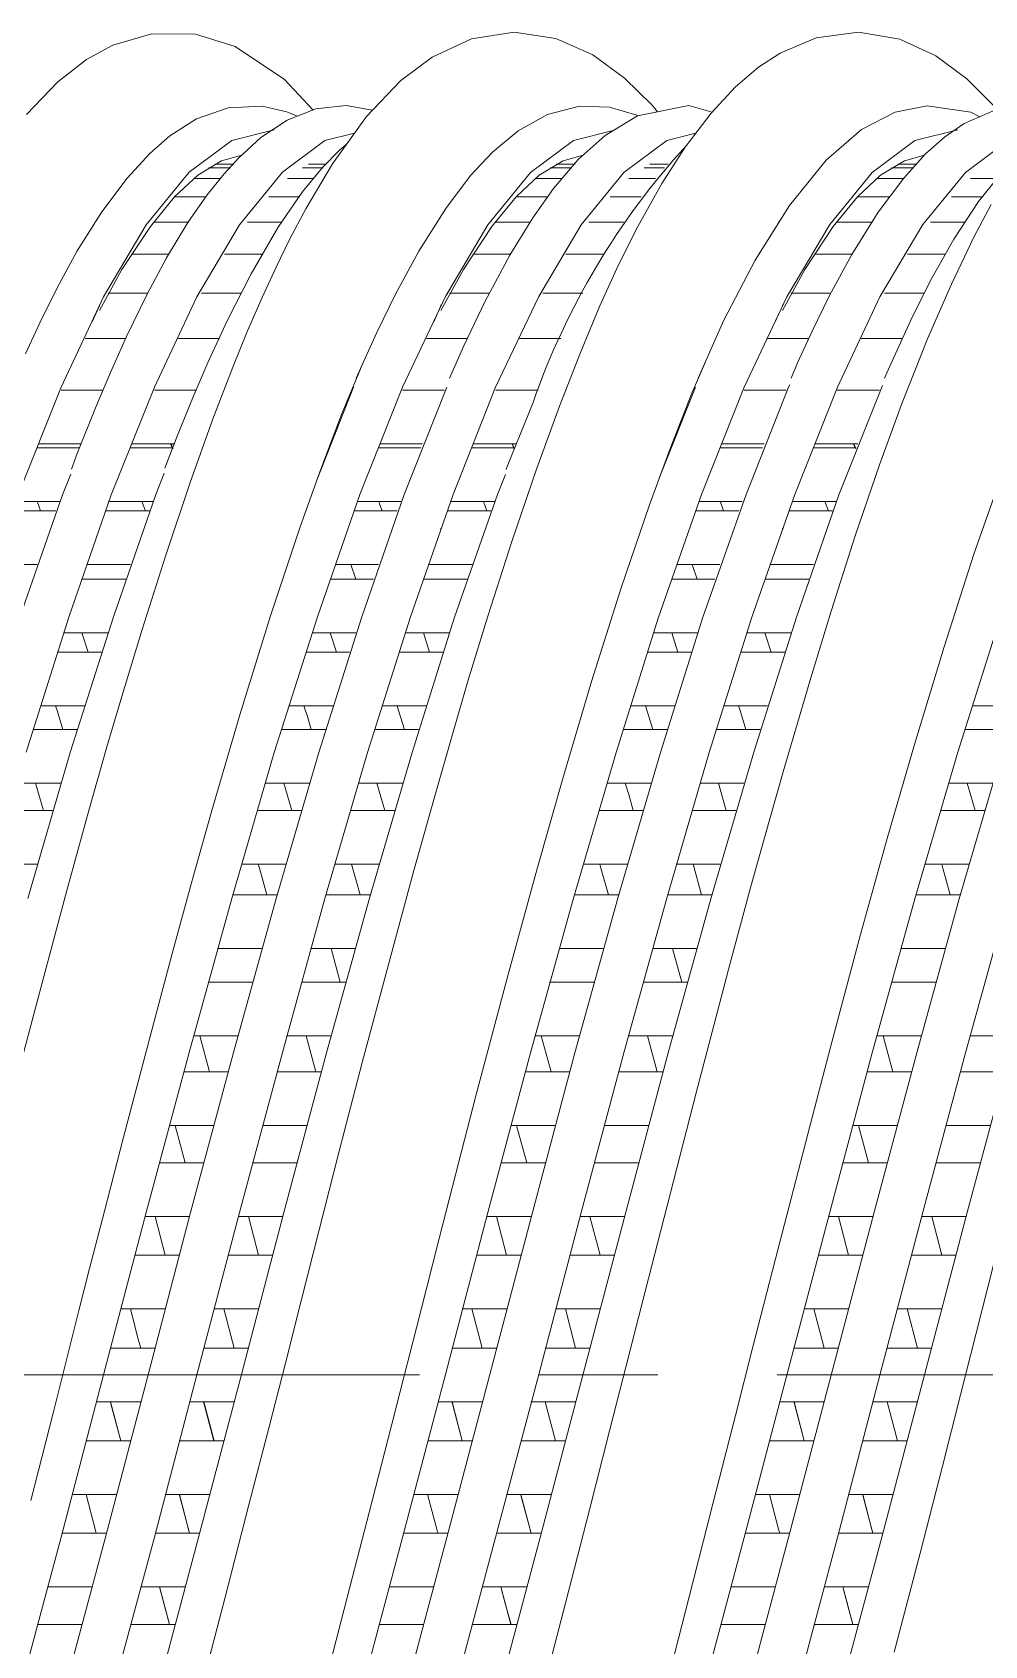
# Model space of a CAD drawing. Header units: millimetres. Extents: x 4229 to 8429, y -1187 to 1783.
# Drawn here: x 6441.35 to 6461.32, y -423.1 to -389.29 of the extents above; entities that cross this region are included whole.
import ezdxf

# ---------------------------------------------------------------- set-up
doc = ezdxf.new("R2010")
doc.units = ezdxf.units.MM
doc.linetypes.add('CENTER', pattern=[2, 1.25, -0.25, 0.25, -0.25])

msp = doc.modelspace()

# ---------------------------------------------------------------- linework, layer by layer
at = {"linetype": 'Continuous', "lineweight": 5}
for p, q in [((6443.861, -389.317), (6443.042, -389.555)), ((6444.773, -389.326), (6443.861, -389.317)), ((6445.607, -389.585), (6444.773, -389.326)), ((6450.558, -389.425), (6449.734, -389.805)), ((6451.452, -389.286), (6450.558, -389.425)), ((6452.328, -389.418), (6451.452, -389.286)), ((6453.101, -389.762), (6452.328, -389.418)), ((6457.79, -389.403), (6457.034, -389.721)), ((6458.674, -389.287), (6457.79, -389.403)), ((6459.544, -389.434), (6458.674, -389.287)), ((6460.297, -389.782), (6459.544, -389.434)), ((6443.042, -389.555), (6442.489, -389.858)), ((6446.642, -390.274), (6445.607, -389.585)), ((6449.734, -389.805), (6449.079, -390.297)), ((6453.768, -390.245), (6453.101, -389.762)), ((6457.034, -389.721), (6456.581, -390.017)), ((6460.946, -390.262), (6460.297, -389.782)), ((6442.489, -389.858), (6441.889, -390.326)), ((6456.581, -390.017), (6456.098, -390.428)), ((6441.889, -390.326), (6441.235, -391.01)), ((6447.24, -390.916), (6446.642, -390.274)), ((6449.079, -390.297), (6448.361, -391.049)), ((6454.347, -390.817), (6453.768, -390.245)), ((6456.098, -390.428), (6455.585, -390.981)), ((6461.514, -390.828), (6460.946, -390.262)), ((6446.171, -390.835), (6445.461, -390.867)), ((6446.69, -390.952), (6446.171, -390.835)), ((6447.932, -390.822), (6447.299, -390.893)), ((6448.486, -390.918), (6447.932, -390.822)), ((6452.826, -390.836), (6452.157, -391.011)), ((6453.456, -390.853), (6452.826, -390.836)), ((6454.027, -391.021), (6453.456, -390.853)), ((6455.114, -390.822), (6454.042, -391.041)), ((6454.461, -390.955), (6454.347, -390.817)), ((6455.606, -390.958), (6455.114, -390.822)), ((6460.114, -390.825), (6459.444, -390.962)), ((6461.03, -390.958), (6460.114, -390.825)), ((6444.795, -391.102), (6444.238, -391.458)), ((6445.461, -390.867), (6444.795, -391.102)), ((6446.695, -391.13), (6446.147, -391.493)), ((6446.904, -391.048), (6446.69, -390.952)), ((6447.299, -390.893), (6446.695, -391.13)), ((6448.361, -391.049), (6447.646, -392.041)), ((6452.157, -391.011), (6451.538, -391.355)), ((6454.042, -391.041), (6453.361, -391.45)), ((6454.057, -391.038), (6454.027, -391.021)), ((6455.585, -390.981), (6455.041, -391.697)), ((6459.444, -390.962), (6458.735, -391.327)), ((6461.534, -390.918), (6460.888, -391.201)), ((6461.215, -391.058), (6461.03, -390.958)), ((6444.238, -391.458), (6443.818, -391.824)), ((6446.426, -391.333), (6445.535, -391.556)), ((6446.147, -391.493), (6445.673, -391.922)), ((6446.427, -391.333), (6446.426, -391.333)), ((6448.107, -391.401), (6447.489, -391.556)), ((6451.538, -391.355), (6451, -391.799)), ((6453.532, -391.348), (6452.7, -391.555)), ((6453.361, -391.45), (6452.797, -391.956)), ((6455.264, -391.403), (6454.654, -391.555)), ((6458.735, -391.327), (6457.998, -391.966)), ((6460.756, -391.333), (6459.854, -391.556)), ((6460.476, -391.484), (6460.081, -391.835)), ((6460.888, -391.201), (6460.476, -391.484)), ((6443.818, -391.824), (6443.341, -392.341)), ((6445.535, -391.556), (6444.643, -392.22)), ((6445.323, -391.978), (6445.744, -391.865)), ((6447.489, -391.556), (6446.597, -392.22)), ((6447.795, -391.754), (6447.437, -392.119)), ((6447.943, -391.629), (6447.795, -391.754)), ((6451, -391.799), (6450.542, -392.29)), ((6452.7, -391.555), (6451.797, -392.223)), ((6452.481, -391.978), (6452.902, -391.865)), ((6454.654, -391.555), (6453.752, -392.223)), ((6455.041, -391.697), (6454.55, -392.458)), ((6459.854, -391.556), (6458.963, -392.222)), ((6460.081, -391.835), (6459.621, -392.341)), ((6459.64, -391.978), (6460.061, -391.865)), ((6461.809, -391.556), (6460.917, -392.222)), ((6444.82, -392.284), (6445.323, -391.978)), ((6445.506, -392.125), (6445.05, -392.125)), ((6445.497, -392.125), (6445.082, -392.125)), ((6445.579, -392.049), (6445.181, -392.049)), ((6445.562, -392.049), (6445.207, -392.049)), ((6445.673, -391.922), (6445.373, -392.25)), ((6447.437, -392.119), (6447.01, -392.64)), ((6447.448, -392.125), (6447.021, -392.125)), ((6447.646, -392.041), (6447.088, -392.986)), ((6447.524, -392.049), (6447.144, -392.049)), ((6451.978, -392.284), (6452.481, -391.978)), ((6452.663, -392.125), (6452.207, -392.125)), ((6452.655, -392.125), (6452.239, -392.125)), ((6452.797, -391.956), (6452.278, -392.561)), ((6452.737, -392.049), (6452.339, -392.049)), ((6452.72, -392.049), (6452.365, -392.049)), ((6454.605, -392.125), (6454.179, -392.125)), ((6454.682, -392.049), (6454.301, -392.049)), ((6457.998, -391.966), (6457.23, -392.916)), ((6459.138, -392.284), (6459.64, -391.978)), ((6459.823, -392.125), (6459.367, -392.125)), ((6459.815, -392.125), (6459.399, -392.125)), ((6459.896, -392.049), (6459.498, -392.049)), ((6459.879, -392.049), (6459.525, -392.049)), ((6461.748, -392.139), (6461.193, -392.833)), ((6443.341, -392.341), (6442.81, -393.048)), ((6444.643, -392.22), (6443.74, -393.32)), ((6444.337, -392.735), (6444.82, -392.284)), ((6445.285, -392.354), (6444.74, -392.354)), ((6445.304, -392.354), (6444.746, -392.354)), ((6445.373, -392.25), (6445.019, -392.691)), ((6446.597, -392.22), (6445.694, -393.32)), ((6447.258, -392.354), (6446.705, -392.354)), ((6450.542, -392.29), (6450.021, -392.978)), ((6451.797, -392.223), (6450.906, -393.319)), ((6451.495, -392.735), (6451.978, -392.284)), ((6452.443, -392.354), (6451.897, -392.354)), ((6452.462, -392.354), (6451.903, -392.354)), ((6453.752, -392.223), (6452.86, -393.319)), ((6454.415, -392.354), (6453.862, -392.354)), ((6454.55, -392.458), (6454.046, -393.357)), ((6458.963, -392.222), (6458.072, -393.317)), ((6458.655, -392.735), (6459.138, -392.284)), ((6459.602, -392.354), (6459.057, -392.354)), ((6459.621, -392.354), (6459.063, -392.354)), ((6459.621, -392.341), (6459.089, -393.054)), ((6460.917, -392.222), (6460.026, -393.317)), ((6461.575, -392.354), (6461.022, -392.354)), ((6443.829, -393.355), (6444.337, -392.735)), ((6445.007, -392.734), (6444.338, -392.734)), ((6445.004, -392.734), (6444.344, -392.734)), ((6445.019, -392.691), (6444.616, -393.271)), ((6446.959, -392.734), (6446.309, -392.734)), ((6447.01, -392.64), (6446.509, -393.373)), ((6450.986, -393.355), (6451.495, -392.735)), ((6452.164, -392.734), (6451.496, -392.734)), ((6452.162, -392.734), (6451.502, -392.734)), ((6452.278, -392.561), (6451.845, -393.173)), ((6454.116, -392.734), (6453.466, -392.734)), ((6458.146, -393.355), (6458.655, -392.735)), ((6459.324, -392.734), (6458.655, -392.734)), ((6459.322, -392.734), (6458.662, -392.734)), ((6461.276, -392.734), (6460.626, -392.734)), ((6461.193, -392.833), (6460.671, -393.625)), ((6442.81, -393.048), (6442.297, -393.864)), ((6442.763, -393.14), (6442.763, -393.137)), ((6447.088, -392.986), (6446.748, -393.631)), ((6450.021, -392.978), (6449.458, -393.877)), ((6449.921, -393.14), (6449.921, -393.137)), ((6451.845, -393.173), (6451.365, -393.958)), ((6457.23, -392.916), (6456.51, -394.062)), ((6457.08, -393.14), (6457.08, -393.137)), ((6459.089, -393.054), (6458.531, -393.945)), ((6461.454, -392.899), (6461.1, -393.567)), ((6442.677, -393.263), (6442.676, -393.263)), ((6443.74, -393.32), (6442.849, -394.828)), ((6443.232, -394.257), (6443.829, -393.355)), ((6444.635, -393.263), (6443.904, -393.263)), ((6444.623, -393.263), (6443.907, -393.263)), ((6444.616, -393.271), (6444.168, -394.01)), ((6445.694, -393.32), (6444.803, -394.828)), ((6446.593, -393.263), (6445.867, -393.263)), ((6446.509, -393.373), (6445.942, -394.346)), ((6449.835, -393.263), (6449.833, -393.263)), ((6450.906, -393.319), (6450.015, -394.826)), ((6450.39, -394.257), (6450.986, -393.355)), ((6451.793, -393.263), (6451.062, -393.263)), ((6451.781, -393.263), (6451.064, -393.263)), ((6452.86, -393.319), (6451.969, -394.826)), ((6453.751, -393.263), (6453.024, -393.263)), ((6454.046, -393.357), (6453.646, -394.157)), ((6456.994, -393.263), (6456.993, -393.263)), ((6458.072, -393.317), (6457.169, -394.83)), ((6457.549, -394.257), (6458.146, -393.355)), ((6458.952, -393.263), (6458.221, -393.263)), ((6458.94, -393.263), (6458.224, -393.263)), ((6460.026, -393.317), (6459.123, -394.83)), ((6460.91, -393.263), (6460.184, -393.263)), ((6442.297, -393.864), (6441.867, -394.654)), ((6446.748, -393.631), (6446.464, -394.21)), ((6449.458, -393.877), (6448.968, -394.776)), ((6460.671, -393.625), (6460.211, -394.439)), ((6461.1, -393.567), (6460.625, -394.562)), ((6444.215, -393.937), (6443.434, -393.937)), ((6444.224, -393.937), (6443.443, -393.937)), ((6444.168, -394.01), (6443.758, -394.778)), ((6445.826, -393.937), (6445.381, -393.937)), ((6446.176, -393.937), (6445.396, -393.937)), ((6446.464, -394.21), (6446.171, -394.844)), ((6451.373, -393.937), (6450.592, -393.937)), ((6451.381, -393.937), (6450.601, -393.937)), ((6451.365, -393.958), (6450.85, -394.918)), ((6452.984, -393.937), (6452.539, -393.937)), ((6453.333, -393.937), (6452.553, -393.937)), ((6453.646, -394.157), (6453.252, -395.02)), ((6456.51, -394.062), (6455.854, -395.322)), ((6458.532, -393.937), (6457.751, -393.937)), ((6458.541, -393.937), (6457.761, -393.937)), ((6458.531, -393.945), (6458.066, -394.8)), ((6460.143, -393.937), (6459.698, -393.937)), ((6460.493, -393.937), (6459.713, -393.937)), ((6442.763, -395.118), (6443.232, -394.257)), ((6445.942, -394.346), (6445.442, -395.322)), ((6449.921, -395.118), (6450.39, -394.257)), ((6457.08, -395.118), (6457.549, -394.257)), ((6460.211, -394.439), (6459.806, -395.242)), ((6460.625, -394.562), (6460.123, -395.714)), ((6441.867, -394.654), (6441.511, -395.375)), ((6442.849, -394.828), (6441.958, -396.721)), ((6443.775, -394.753), (6442.942, -394.753)), ((6443.777, -394.753), (6442.962, -394.753)), ((6443.758, -394.778), (6443.329, -395.664)), ((6444.803, -394.828), (6443.912, -396.721)), ((6445.732, -394.753), (6444.9, -394.753)), ((6445.734, -394.753), (6444.902, -394.753)), ((6446.171, -394.844), (6445.868, -395.54)), ((6448.968, -394.776), (6448.573, -395.579)), ((6450.015, -394.826), (6449.112, -396.727)), ((6450.933, -394.753), (6450.099, -394.753)), ((6450.934, -394.753), (6450.12, -394.753)), ((6451.969, -394.826), (6451.066, -396.727)), ((6452.89, -394.753), (6452.057, -394.753)), ((6452.892, -394.753), (6452.059, -394.753)), ((6457.169, -394.83), (6456.277, -396.724)), ((6458.092, -394.753), (6457.259, -394.753)), ((6458.094, -394.753), (6457.279, -394.753)), ((6458.066, -394.8), (6457.7, -395.548)), ((6459.123, -394.83), (6458.232, -396.724)), ((6460.05, -394.753), (6459.217, -394.753)), ((6460.051, -394.753), (6459.219, -394.753)), ((6442.763, -395.021), (6442.61, -395.352)), ((6442.763, -395), (6442.763, -395.021)), ((6449.921, -395.021), (6449.768, -395.352)), ((6449.921, -395), (6449.921, -395.021)), ((6450.85, -394.918), (6450.398, -395.858)), ((6453.252, -395.02), (6452.844, -395.997)), ((6457.08, -395.021), (6456.927, -395.352)), ((6457.08, -395), (6457.08, -395.021)), ((6459.806, -395.242), (6459.301, -396.344)), ((6441.511, -395.375), (6441.212, -396.022)), ((6445.442, -395.322), (6445.04, -396.19)), ((6445.868, -395.54), (6445.555, -396.302)), ((6448.573, -395.579), (6448.26, -396.267)), ((6455.854, -395.322), (6455.31, -396.533)), ((6457.7, -395.548), (6457.398, -396.215)), ((6441.358, -395.705), (6441.356, -395.705)), ((6443.311, -395.705), (6442.458, -395.705)), ((6443.312, -395.705), (6442.763, -395.705)), ((6443.329, -395.664), (6442.991, -396.417)), ((6445.275, -395.705), (6444.41, -395.705)), ((6445.264, -395.705), (6444.411, -395.705)), ((6448.516, -395.705), (6448.514, -395.705)), ((6450.469, -395.705), (6449.616, -395.705)), ((6450.47, -395.705), (6449.921, -395.705)), ((6450.398, -395.858), (6450.099, -396.535)), ((6452.433, -395.705), (6451.567, -395.705)), ((6452.421, -395.705), (6451.569, -395.705)), ((6455.675, -395.705), (6455.673, -395.705)), ((6457.628, -395.705), (6456.775, -395.705)), ((6457.629, -395.705), (6457.08, -395.705)), ((6459.592, -395.705), (6458.727, -395.705)), ((6459.581, -395.705), (6458.728, -395.705)), ((6460.123, -395.714), (6459.578, -397.086)), ((6445.04, -396.19), (6444.724, -396.924)), ((6447.834, -397.297), (6448.303, -396.171)), ((6448.26, -396.267), (6448.144, -396.537)), ((6452.844, -395.997), (6452.405, -397.125)), ((6455.167, -396.885), (6455.456, -396.207)), ((6457.398, -396.215), (6457.263, -396.538)), ((6442.991, -396.417), (6442.676, -397.16)), ((6445.555, -396.302), (6445.131, -397.408)), ((6459.301, -396.344), (6459.222, -396.532)), ((6441.958, -396.721), (6441.055, -398.978)), ((6442.834, -396.787), (6441.959, -396.787)), ((6442.84, -396.787), (6442.763, -396.787)), ((6443.912, -396.721), (6443.009, -398.978)), ((6444.785, -396.787), (6443.912, -396.787)), ((6444.799, -396.787), (6443.917, -396.787)), ((6444.724, -396.924), (6444.376, -397.782)), ((6448.089, -396.727), (6447.317, -398.672)), ((6448.092, -396.719), (6448.089, -396.727)), ((6449.112, -396.727), (6448.22, -398.974)), ((6449.992, -396.787), (6449.116, -396.787)), ((6450.043, -396.727), (6449.151, -398.974)), ((6449.997, -396.787), (6449.921, -396.787)), ((6451.066, -396.727), (6450.174, -398.974)), ((6451.942, -396.787), (6451.07, -396.787)), ((6451.956, -396.787), (6451.075, -396.787)), ((6455.254, -396.724), (6454.498, -398.631)), ((6454.719, -398.029), (6455.167, -396.885)), ((6456.277, -396.724), (6455.386, -398.971)), ((6457.151, -396.787), (6456.276, -396.787)), ((6457.208, -396.724), (6456.317, -398.971)), ((6457.157, -396.787), (6457.08, -396.787)), ((6457.233, -396.672), (6457.208, -396.724)), ((6458.232, -396.724), (6457.34, -398.971)), ((6459.102, -396.787), (6458.229, -396.787)), ((6459.116, -396.787), (6458.235, -396.787)), ((6459.166, -396.721), (6458.263, -398.978)), ((6459.18, -396.691), (6459.166, -396.721)), ((6442.676, -397.16), (6442.295, -398.114)), ((6451.852, -397.045), (6451.325, -398.35)), ((6452.405, -397.125), (6451.924, -398.441)), ((6459.578, -397.086), (6459.113, -398.35)), ((6445.131, -397.408), (6444.664, -398.721)), ((6447.399, -398.439), (6447.834, -397.297)), ((6441.487, -397.913), (6442.376, -397.913)), ((6443.44, -397.913), (6444.327, -397.913)), ((6443.452, -397.913), (6444.34, -397.913)), ((6444.376, -397.782), (6444.135, -398.421)), ((6444.29, -398.005), (6444.253, -397.913)), ((6444.301, -398.013), (6444.262, -397.913)), ((6448.645, -397.913), (6449.534, -397.913)), ((6450.598, -397.913), (6451.484, -397.913)), ((6450.609, -397.913), (6451.498, -397.913)), ((6451.447, -398.005), (6451.411, -397.913)), ((6451.458, -398.013), (6451.42, -397.913)), ((6455.805, -397.913), (6456.694, -397.913)), ((6457.757, -397.913), (6458.644, -397.913)), ((6457.769, -397.913), (6458.657, -397.913)), ((6458.607, -398.005), (6458.57, -397.913)), ((6458.618, -398.013), (6458.579, -397.913)), ((6442.344, -397.993), (6441.455, -397.993)), ((6442.295, -398.114), (6442.172, -398.442)), ((6444.295, -397.993), (6443.409, -397.993)), ((6444.308, -397.993), (6443.419, -397.993)), ((6449.502, -397.993), (6448.613, -397.993)), ((6451.452, -397.993), (6450.566, -397.993)), ((6451.466, -397.993), (6450.577, -397.993)), ((6454.294, -399.186), (6454.719, -398.029)), ((6456.662, -397.993), (6455.772, -397.993)), ((6458.612, -397.993), (6457.726, -397.993)), ((6458.625, -397.993), (6457.736, -397.993)), ((6442.158, -398.547), (6441.986, -398.978)), ((6444.121, -398.527), (6443.944, -398.974)), ((6446.971, -399.649), (6447.399, -398.439)), ((6451.274, -398.557), (6451.109, -398.971)), ((6451.325, -398.35), (6451.289, -398.451)), ((6451.924, -398.441), (6451.405, -399.959)), ((6459.113, -398.35), (6458.604, -399.841)), ((6461.092, -400.225), (6461.677, -398.56)), ((6443.944, -398.974), (6443.052, -401.536)), ((6444.664, -398.721), (6444.146, -400.267)), ((6448.22, -398.974), (6447.329, -401.536)), ((6449.151, -398.974), (6448.26, -401.536)), ((6450.174, -398.974), (6449.283, -401.536)), ((6451.109, -398.971), (6450.206, -401.544)), ((6455.386, -398.971), (6454.483, -401.544)), ((6456.317, -398.971), (6455.414, -401.544)), ((6457.34, -398.971), (6456.437, -401.544)), ((6441.023, -399.119), (6441.92, -399.119)), ((6441.986, -398.978), (6441.094, -401.54)), ((6441.484, -399.19), (6441.457, -399.119)), ((6441.528, -399.316), (6441.484, -399.19)), ((6443.009, -398.978), (6442.117, -401.54)), ((6442.974, -399.119), (6443.877, -399.119)), ((6442.988, -399.119), (6443.883, -399.119)), ((6443.652, -399.119), (6443.725, -399.316)), ((6443.652, -399.119), (6443.726, -399.316)), ((6448.18, -399.119), (6449.078, -399.119)), ((6448.642, -399.19), (6448.615, -399.119)), ((6448.685, -399.316), (6448.642, -399.19)), ((6450.131, -399.119), (6451.034, -399.119)), ((6450.146, -399.119), (6451.04, -399.119)), ((6450.809, -399.119), (6450.882, -399.316)), ((6450.81, -399.119), (6450.884, -399.316)), ((6453.697, -400.93), (6454.294, -399.186)), ((6455.34, -399.119), (6456.238, -399.119)), ((6455.801, -399.19), (6455.775, -399.119)), ((6455.845, -399.316), (6455.801, -399.19)), ((6457.291, -399.119), (6458.194, -399.119)), ((6457.305, -399.119), (6458.2, -399.119)), ((6458.263, -398.978), (6457.372, -401.54)), ((6457.969, -399.119), (6458.042, -399.316)), ((6457.969, -399.119), (6458.044, -399.316)), ((6441.848, -399.316), (6440.949, -399.316)), ((6443.807, -399.316), (6442.903, -399.316)), ((6443.812, -399.316), (6442.914, -399.316)), ((6446.348, -401.518), (6446.971, -399.649)), ((6449.005, -399.316), (6448.107, -399.316)), ((6450.965, -399.316), (6450.06, -399.316)), ((6450.969, -399.316), (6450.071, -399.316)), ((6456.165, -399.316), (6455.266, -399.316)), ((6458.124, -399.316), (6457.22, -399.316)), ((6458.129, -399.316), (6457.231, -399.316)), ((6442.763, -399.68), (6442.763, -399.696)), ((6449.921, -399.68), (6449.921, -399.696)), ((6451.405, -399.959), (6450.902, -401.52)), ((6457.08, -399.68), (6457.08, -399.696)), ((6458.604, -399.841), (6458.101, -401.418)), ((6444.146, -400.267), (6443.658, -401.801)), ((6460.468, -402.164), (6461.092, -400.225)), ((6440.549, -400.441), (6441.453, -400.441)), ((6442.498, -400.441), (6443.41, -400.441)), ((6442.763, -400.441), (6443.414, -400.441)), ((6447.707, -400.441), (6448.611, -400.441)), ((6448.03, -400.441), (6448.134, -400.746)), ((6449.656, -400.441), (6450.568, -400.441)), ((6449.921, -400.441), (6450.572, -400.441)), ((6454.866, -400.441), (6455.77, -400.441)), ((6455.19, -400.441), (6455.294, -400.746)), ((6456.815, -400.441), (6457.727, -400.441)), ((6457.08, -400.441), (6457.731, -400.441)), ((6443.309, -400.746), (6442.396, -400.746)), ((6443.313, -400.746), (6442.763, -400.746)), ((6448.506, -400.746), (6447.601, -400.746)), ((6450.466, -400.746), (6449.553, -400.746)), ((6450.47, -400.746), (6449.921, -400.746)), ((6453.076, -402.89), (6453.697, -400.93)), ((6455.665, -400.746), (6454.76, -400.746)), ((6457.626, -400.746), (6456.713, -400.746)), ((6457.63, -400.746), (6457.08, -400.746)), ((6442.117, -401.54), (6441.226, -404.373)), ((6443.052, -401.536), (6442.149, -404.382)), ((6445.703, -403.59), (6446.348, -401.518)), ((6447.329, -401.536), (6446.426, -404.382)), ((6448.26, -401.536), (6447.357, -404.382)), ((6449.283, -401.536), (6448.38, -404.382)), ((6450.206, -401.544), (6449.315, -404.377)), ((6450.902, -401.52), (6450.485, -402.887)), ((6454.483, -401.544), (6453.592, -404.377)), ((6455.414, -401.544), (6454.523, -404.377)), ((6456.437, -401.544), (6455.546, -404.377)), ((6457.372, -401.54), (6456.481, -404.373)), ((6458.101, -401.418), (6457.675, -402.812)), ((6461.649, -401.54), (6460.757, -404.373)), ((6442.021, -401.872), (6442.935, -401.872)), ((6442.523, -402.276), (6442.394, -401.872)), ((6442.763, -401.872), (6442.938, -401.872)), ((6443.658, -401.801), (6443.25, -403.135)), ((6447.226, -401.872), (6448.137, -401.872)), ((6447.729, -402.276), (6447.6, -401.872)), ((6449.179, -401.872), (6450.092, -401.872)), ((6449.681, -402.276), (6449.551, -401.872)), ((6449.921, -401.872), (6450.096, -401.872)), ((6454.386, -401.872), (6455.296, -401.872)), ((6454.889, -402.276), (6454.76, -401.872)), ((6456.339, -401.872), (6457.252, -401.872)), ((6456.84, -402.276), (6456.711, -401.872)), ((6457.08, -401.872), (6457.255, -401.872)), ((6442.801, -402.276), (6441.889, -402.276)), ((6442.811, -402.276), (6442.763, -402.276)), ((6448.006, -402.276), (6447.095, -402.276)), ((6449.959, -402.276), (6449.046, -402.276)), ((6449.969, -402.276), (6449.921, -402.276)), ((6455.165, -402.276), (6454.255, -402.276)), ((6457.118, -402.276), (6456.206, -402.276)), ((6457.128, -402.276), (6457.08, -402.276)), ((6459.845, -404.213), (6460.468, -402.164)), ((6450.485, -402.887), (6450.152, -404.026)), ((6452.49, -404.875), (6453.076, -402.89)), ((6457.675, -402.812), (6457.392, -403.768)), ((6443.25, -403.135), (6442.918, -404.264)), ((6441.535, -403.402), (6442.449, -403.402)), ((6441.843, -403.402), (6441.873, -403.497)), ((6441.873, -403.497), (6441.995, -403.896)), ((6445.115, -405.595), (6445.703, -403.59)), ((6446.738, -403.402), (6447.659, -403.402)), ((6447.049, -403.402), (6447.12, -403.622)), ((6447.12, -403.622), (6447.202, -403.896)), ((6448.692, -403.402), (6449.606, -403.402)), ((6449, -403.402), (6449.031, -403.497)), ((6449.031, -403.497), (6449.153, -403.896)), ((6453.898, -403.402), (6454.818, -403.402)), ((6454.209, -403.402), (6454.28, -403.622)), ((6454.28, -403.622), (6454.361, -403.896)), ((6455.852, -403.402), (6456.766, -403.402)), ((6456.16, -403.402), (6456.19, -403.497)), ((6456.19, -403.497), (6456.312, -403.896)), ((6461.066, -403.402), (6461.986, -403.402)), ((6442.294, -403.896), (6441.379, -403.896)), ((6447.507, -403.896), (6446.588, -403.896)), ((6449.451, -403.896), (6448.537, -403.896)), ((6450.152, -404.026), (6449.799, -405.264)), ((6454.667, -403.896), (6453.747, -403.896)), ((6456.611, -403.896), (6455.696, -403.896)), ((6457.392, -403.768), (6457.124, -404.687)), ((6461.834, -403.896), (6460.915, -403.896)), ((6442.149, -404.382), (6441.258, -407.438)), ((6442.918, -404.264), (6442.538, -405.593)), ((6446.426, -404.382), (6445.535, -407.438)), ((6447.357, -404.382), (6446.466, -407.438)), ((6448.38, -404.382), (6447.489, -407.438)), ((6449.315, -404.377), (6448.424, -407.434)), ((6453.592, -404.377), (6452.7, -407.434)), ((6454.523, -404.377), (6453.631, -407.434)), ((6455.546, -404.377), (6454.654, -407.434)), ((6456.481, -404.373), (6455.578, -407.443)), ((6459.274, -406.184), (6459.845, -404.213)), ((6460.757, -404.373), (6459.854, -407.443)), ((6461.688, -404.373), (6460.785, -407.443)), ((6457.124, -404.687), (6456.8, -405.821)), ((6441.042, -405.021), (6441.956, -405.021)), ((6441.586, -405.596), (6441.421, -405.021)), ((6446.246, -405.021), (6447.161, -405.021)), ((6446.698, -405.261), (6446.626, -405.021)), ((6448.199, -405.021), (6449.113, -405.021)), ((6448.744, -405.596), (6448.578, -405.021)), ((6451.931, -406.841), (6452.49, -404.875)), ((6453.405, -405.021), (6454.321, -405.021)), ((6453.857, -405.261), (6453.785, -405.021)), ((6455.359, -405.021), (6456.273, -405.021)), ((6455.903, -405.596), (6455.738, -405.021)), ((6460.573, -405.021), (6461.488, -405.021)), ((6461.025, -405.261), (6460.953, -405.021)), ((6446.793, -405.596), (6446.698, -405.261)), ((6449.799, -405.264), (6449.355, -406.855)), ((6453.953, -405.596), (6453.857, -405.261)), ((6461.121, -405.596), (6461.025, -405.261)), ((6441.786, -405.596), (6440.871, -405.596)), ((6442.538, -405.593), (6442.076, -407.274)), ((6444.712, -407.034), (6445.115, -405.595)), ((6446.992, -405.596), (6446.071, -405.596)), ((6448.943, -405.596), (6448.029, -405.596)), ((6454.152, -405.596), (6453.23, -405.596)), ((6456.103, -405.596), (6455.188, -405.596)), ((6461.32, -405.596), (6460.398, -405.596)), ((6456.8, -405.821), (6456.42, -407.187)), ((6458.715, -408.191), (6459.274, -406.184)), ((6440.536, -406.721), (6441.459, -406.721)), ((6445.742, -406.721), (6446.668, -406.721)), ((6446.09, -406.721), (6446.115, -406.802)), ((6447.694, -406.721), (6448.617, -406.721)), ((6448.045, -406.721), (6448.225, -407.365)), ((6452.901, -406.721), (6453.827, -406.721)), ((6453.25, -406.721), (6453.274, -406.802)), ((6454.853, -406.721), (6455.776, -406.721)), ((6455.205, -406.721), (6455.384, -407.365)), ((6460.069, -406.721), (6460.995, -406.721)), ((6460.418, -406.721), (6460.442, -406.802)), ((6444.281, -408.622), (6444.712, -407.034)), ((6446.115, -406.802), (6446.271, -407.365)), ((6449.355, -406.855), (6448.819, -408.819)), ((6451.328, -409.032), (6451.931, -406.841)), ((6453.274, -406.802), (6453.431, -407.365)), ((6460.442, -406.802), (6460.599, -407.365)), ((6442.076, -407.274), (6441.529, -409.313)), ((6446.482, -407.365), (6445.558, -407.365)), ((6448.436, -407.365), (6447.508, -407.365)), ((6453.641, -407.365), (6452.718, -407.365)), ((6455.596, -407.365), (6454.668, -407.365)), ((6456.42, -407.187), (6455.984, -408.794)), ((6460.809, -407.365), (6459.886, -407.365)), ((6445.535, -407.438), (6444.643, -410.665)), ((6446.466, -407.438), (6445.574, -410.665)), ((6447.489, -407.438), (6446.597, -410.665)), ((6448.424, -407.434), (6447.521, -410.674)), ((6452.7, -407.434), (6451.797, -410.674)), ((6453.631, -407.434), (6452.728, -410.674)), ((6454.654, -407.434), (6453.752, -410.674)), ((6455.578, -407.443), (6454.686, -410.67)), ((6459.854, -407.443), (6458.963, -410.67)), ((6460.785, -407.443), (6459.894, -410.67)), ((6461.809, -407.443), (6460.917, -410.67)), ((6458.084, -410.556), (6458.715, -408.191)), ((6443.795, -410.434), (6444.281, -408.622)), ((6445.238, -408.49), (6446.161, -408.49)), ((6447.194, -408.49), (6448.12, -408.49)), ((6447.808, -409.193), (6447.616, -408.49)), ((6452.398, -408.49), (6453.321, -408.49)), ((6454.353, -408.49), (6455.279, -408.49)), ((6454.967, -409.193), (6454.775, -408.49)), ((6459.565, -408.49), (6460.488, -408.49)), ((6448.819, -408.819), (6448.272, -410.876)), ((6450.651, -411.577), (6451.328, -409.032)), ((6455.984, -408.794), (6455.274, -411.508)), ((6441.529, -409.313), (6440.994, -411.336)), ((6445.968, -409.193), (6445.038, -409.193)), ((6447.927, -409.193), (6446.998, -409.193)), ((6453.128, -409.193), (6452.198, -409.193)), ((6455.087, -409.193), (6454.157, -409.193)), ((6460.296, -409.193), (6459.365, -409.193)), ((6443.259, -412.47), (6443.795, -410.434)), ((6444.733, -410.318), (6445.66, -410.318)), ((6445.068, -411.068), (6444.863, -410.318)), ((6446.685, -410.318), (6447.618, -410.318)), ((6447.092, -410.318), (6447.296, -411.068)), ((6451.893, -410.318), (6452.819, -410.318)), ((6452.228, -411.068), (6452.022, -410.318)), ((6453.845, -410.318), (6454.778, -410.318)), ((6454.252, -410.318), (6454.455, -411.068)), ((6459.061, -410.318), (6459.987, -410.318)), ((6459.396, -411.068), (6459.19, -410.318)), ((6461.013, -410.318), (6461.946, -410.318)), ((6444.643, -410.665), (6443.74, -414.022)), ((6445.574, -410.665), (6444.671, -414.022)), ((6446.597, -410.665), (6445.694, -414.022)), ((6447.521, -410.674), (6446.629, -414.017)), ((6451.797, -410.674), (6450.906, -414.017)), ((6452.728, -410.674), (6451.837, -414.017)), ((6453.752, -410.674), (6452.86, -414.017)), ((6454.686, -410.67), (6453.795, -414.012)), ((6457.667, -412.158), (6458.084, -410.556)), ((6458.963, -410.67), (6458.072, -414.012)), ((6459.894, -410.67), (6459.003, -414.012)), ((6460.917, -410.67), (6460.026, -414.012)), ((6461.852, -410.665), (6460.949, -414.022)), ((6445.459, -411.068), (6444.53, -411.068)), ((6447.414, -411.068), (6446.484, -411.068)), ((6448.272, -410.876), (6447.789, -412.737)), ((6452.618, -411.068), (6451.69, -411.068)), ((6454.573, -411.068), (6453.644, -411.068)), ((6459.786, -411.068), (6458.858, -411.068)), ((6461.741, -411.068), (6460.812, -411.068)), ((6450.229, -413.203), (6450.651, -411.577)), ((6455.274, -411.508), (6454.663, -413.876)), ((6457.26, -413.728), (6457.667, -412.158)), ((6442.864, -413.989), (6443.259, -412.47)), ((6444.229, -412.193), (6445.158, -412.193)), ((6444.347, -412.193), (6444.56, -412.978)), ((6446.183, -412.193), (6447.11, -412.193)), ((6451.388, -412.193), (6452.318, -412.193)), ((6451.507, -412.193), (6451.719, -412.978)), ((6453.342, -412.193), (6454.27, -412.193)), ((6458.556, -412.193), (6459.486, -412.193)), ((6458.675, -412.193), (6458.887, -412.978)), ((6460.51, -412.193), (6461.438, -412.193)), ((6447.789, -412.737), (6447.37, -414.381)), ((6444.949, -412.978), (6444.019, -412.978)), ((6446.899, -412.978), (6445.973, -412.978)), ((6452.109, -412.978), (6451.179, -412.978)), ((6454.058, -412.978), (6453.133, -412.978)), ((6459.277, -412.978), (6458.347, -412.978)), ((6461.226, -412.978), (6460.301, -412.978)), ((6449.883, -414.564), (6450.229, -413.203)), ((6456.934, -414.993), (6457.26, -413.728)), ((6442.555, -415.191), (6442.864, -413.989)), ((6443.74, -414.022), (6442.849, -417.422)), ((6443.72, -414.104), (6444.65, -414.104)), ((6444.671, -414.022), (6443.78, -417.422)), ((6444.138, -414.913), (6443.926, -414.104)), ((6445.694, -414.022), (6444.803, -417.422)), ((6445.674, -414.104), (6446.6, -414.104)), ((6446.629, -414.017), (6445.738, -417.417)), ((6446.096, -414.913), (6445.883, -414.104)), ((6450.906, -414.017), (6450.015, -417.417)), ((6450.879, -414.104), (6451.81, -414.104)), ((6451.837, -414.017), (6450.946, -417.417)), ((6451.298, -414.913), (6451.086, -414.104)), ((6452.86, -414.017), (6451.969, -417.417)), ((6452.833, -414.104), (6453.759, -414.104)), ((6453.795, -414.012), (6452.892, -417.427)), ((6453.256, -414.913), (6453.042, -414.104)), ((6454.663, -413.876), (6454.145, -415.89)), ((6458.072, -414.012), (6457.169, -417.427)), ((6458.047, -414.104), (6458.978, -414.104)), ((6459.003, -414.012), (6458.1, -417.427)), ((6458.465, -414.913), (6458.254, -414.104)), ((6460.026, -414.012), (6459.123, -417.427)), ((6460.001, -414.104), (6460.927, -414.104)), ((6460.949, -414.022), (6460.058, -417.422)), ((6460.424, -414.913), (6460.21, -414.104)), ((6447.37, -414.381), (6446.999, -415.842)), ((6449.615, -415.615), (6449.883, -414.564)), ((6461.628, -414.621), (6461.138, -416.545)), ((6442.331, -416.072), (6442.555, -415.191)), ((6444.436, -414.913), (6443.505, -414.913)), ((6446.385, -414.913), (6445.459, -414.913)), ((6451.595, -414.913), (6450.665, -414.913)), ((6453.545, -414.913), (6452.619, -414.913)), ((6456.691, -415.94), (6456.934, -414.993)), ((6458.763, -414.913), (6457.833, -414.913)), ((6460.713, -414.913), (6459.787, -414.913)), ((6446.999, -415.842), (6446.66, -417.173)), ((6449.406, -416.435), (6449.615, -415.615)), ((6442.097, -416.994), (6442.331, -416.072)), ((6443.207, -416.038), (6444.138, -416.038)), ((6443.409, -416.038), (6443.575, -416.671)), ((6445.161, -416.038), (6446.09, -416.038)), ((6445.369, -416.038), (6445.583, -416.859)), ((6450.367, -416.038), (6451.298, -416.038)), ((6450.569, -416.038), (6450.735, -416.671)), ((6452.321, -416.038), (6453.25, -416.038)), ((6452.528, -416.038), (6452.743, -416.859)), ((6454.145, -415.89), (6453.801, -417.235)), ((6456.469, -416.804), (6456.691, -415.94)), ((6457.534, -416.038), (6458.465, -416.038)), ((6457.737, -416.038), (6457.903, -416.671)), ((6459.489, -416.038), (6460.418, -416.038)), ((6459.696, -416.038), (6459.911, -416.859)), ((6449.142, -417.47), (6449.406, -416.435)), ((6461.138, -416.545), (6460.812, -417.841)), ((6443.921, -416.859), (6442.99, -416.859)), ((6443.575, -416.671), (6443.625, -416.859)), ((6445.876, -416.859), (6444.944, -416.859)), ((6451.081, -416.859), (6450.15, -416.859)), ((6450.735, -416.671), (6450.785, -416.859)), ((6453.035, -416.859), (6452.104, -416.859)), ((6456.094, -418.271), (6456.469, -416.804)), ((6458.249, -416.859), (6457.318, -416.859)), ((6457.903, -416.671), (6457.952, -416.859)), ((6460.203, -416.859), (6459.272, -416.859)), ((6441.795, -418.194), (6442.097, -416.994)), ((6446.66, -417.173), (6446.317, -418.51)), ((6442.849, -417.422), (6441.958, -420.823)), ((6443.78, -417.422), (6442.889, -420.823)), ((6444.803, -417.422), (6443.912, -420.823)), ((6445.738, -417.417), (6444.835, -420.832)), ((6448.806, -418.782), (6449.142, -417.47)), ((6450.015, -417.417), (6449.112, -420.832)), ((6450.946, -417.417), (6450.043, -420.832)), ((6451.969, -417.417), (6451.066, -420.832)), ((6452.892, -417.427), (6452.001, -420.828)), ((6453.801, -417.235), (6453.454, -418.591)), ((6457.169, -417.427), (6456.277, -420.828)), ((6458.1, -417.427), (6457.208, -420.828)), ((6459.123, -417.427), (6458.232, -420.828)), ((6460.058, -417.422), (6459.166, -420.823)), ((6442.752, -417.762), (6442.752, -417.76)), ((6449.912, -417.762), (6449.912, -417.76)), ((6457.08, -417.762), (6457.08, -417.76)), ((6460.812, -417.841), (6460.432, -419.338)), ((6441.322, -420.055), (6441.795, -418.194)), ((6442.702, -417.985), (6443.633, -417.985)), ((6442.752, -417.985), (6443.625, -417.985)), ((6443.002, -418.028), (6442.99, -417.985)), ((6443.209, -418.806), (6442.994, -417.985)), ((6443.207, -418.806), (6443.002, -418.028)), ((6444.648, -417.985), (6445.583, -417.985)), ((6444.656, -417.985), (6445.587, -417.985)), ((6445.161, -418.806), (6444.944, -417.985)), ((6445.163, -418.806), (6444.948, -417.985)), ((6449.861, -417.985), (6450.793, -417.985)), ((6449.912, -417.985), (6450.785, -417.985)), ((6450.161, -418.028), (6450.15, -417.985)), ((6450.368, -418.806), (6450.154, -417.985)), ((6450.367, -418.806), (6450.161, -418.028)), ((6451.808, -417.985), (6452.743, -417.985)), ((6451.816, -417.985), (6452.747, -417.985)), ((6452.321, -418.806), (6452.104, -417.985)), ((6452.322, -418.806), (6452.108, -417.985)), ((6457.029, -417.985), (6457.961, -417.985)), ((6457.08, -417.985), (6457.953, -417.985)), ((6457.329, -418.028), (6457.318, -417.985)), ((6457.536, -418.806), (6457.322, -417.985)), ((6457.535, -418.806), (6457.329, -418.028)), ((6458.976, -417.985), (6459.911, -417.985)), ((6458.984, -417.985), (6459.915, -417.985)), ((6459.489, -418.806), (6459.272, -417.985)), ((6459.49, -418.806), (6459.276, -417.985)), ((6446.317, -418.51), (6445.896, -420.148)), ((6455.622, -420.127), (6456.094, -418.271)), ((6443.419, -418.806), (6442.488, -418.806)), ((6443.409, -418.806), (6442.752, -418.806)), ((6445.37, -418.806), (6444.433, -418.806)), ((6445.37, -418.806), (6444.442, -418.806)), ((6448.413, -420.309), (6448.806, -418.782)), ((6450.579, -418.806), (6449.647, -418.806)), ((6450.569, -418.806), (6449.912, -418.806)), ((6452.529, -418.806), (6451.592, -418.806)), ((6452.53, -418.806), (6451.602, -418.806)), ((6453.454, -418.591), (6453.032, -420.249)), ((6457.746, -418.806), (6456.815, -418.806)), ((6457.737, -418.806), (6457.08, -418.806)), ((6459.697, -418.806), (6458.76, -418.806)), ((6459.698, -418.806), (6458.769, -418.806)), ((6460.432, -419.338), (6459.965, -421.156)), ((6442.192, -419.932), (6443.123, -419.932)), ((6442.481, -419.932), (6442.672, -420.655)), ((6442.752, -419.932), (6443.115, -419.932)), ((6444.138, -419.932), (6445.073, -419.932)), ((6444.147, -419.932), (6445.073, -419.932)), ((6444.435, -419.932), (6444.445, -419.971)), ((6444.436, -419.932), (6444.636, -420.69)), ((6449.352, -419.932), (6450.282, -419.932)), ((6449.64, -419.932), (6449.831, -420.655)), ((6449.912, -419.932), (6450.274, -419.932)), ((6451.297, -419.932), (6452.232, -419.932)), ((6451.306, -419.932), (6452.232, -419.932)), ((6451.594, -419.932), (6451.605, -419.971)), ((6451.595, -419.932), (6451.796, -420.69)), ((6456.519, -419.932), (6457.45, -419.932)), ((6456.808, -419.932), (6456.999, -420.655)), ((6457.08, -419.932), (6457.442, -419.932)), ((6458.465, -419.932), (6459.4, -419.932)), ((6458.474, -419.932), (6459.4, -419.932)), ((6458.762, -419.932), (6458.772, -419.971)), ((6458.763, -419.932), (6458.964, -420.69)), ((6444.445, -419.971), (6444.65, -420.741)), ((6445.896, -420.148), (6445.396, -422.081)), ((6451.605, -419.971), (6451.809, -420.741)), ((6453.032, -420.249), (6452.532, -422.205)), ((6455.127, -422.071), (6455.622, -420.127)), ((6458.772, -419.971), (6458.977, -420.741)), ((6448.011, -421.869), (6448.413, -420.309)), ((6441.958, -420.823), (6441.055, -424.179)), ((6442.908, -420.741), (6441.978, -420.741)), ((6442.889, -420.823), (6441.986, -424.179)), ((6442.672, -420.655), (6442.694, -420.741)), ((6442.902, -420.741), (6442.752, -420.741)), ((6443.912, -420.823), (6443.009, -424.179)), ((6444.859, -420.741), (6443.926, -420.741)), ((6444.858, -420.741), (6443.933, -420.741)), ((6444.835, -420.832), (6443.944, -424.175)), ((6444.636, -420.69), (6444.65, -420.741)), ((6449.112, -420.832), (6448.22, -424.175)), ((6450.068, -420.741), (6449.138, -420.741)), ((6450.043, -420.832), (6449.151, -424.175)), ((6449.831, -420.655), (6449.854, -420.741)), ((6450.061, -420.741), (6449.912, -420.741)), ((6451.066, -420.832), (6450.174, -424.175)), ((6452.019, -420.741), (6451.085, -420.741)), ((6452.017, -420.741), (6451.092, -420.741)), ((6452.001, -420.828), (6451.109, -424.17)), ((6451.796, -420.69), (6451.81, -420.741)), ((6456.277, -420.828), (6455.386, -424.17)), ((6457.236, -420.741), (6456.306, -420.741)), ((6457.208, -420.828), (6456.317, -424.17)), ((6456.999, -420.655), (6457.022, -420.741)), ((6457.229, -420.741), (6457.08, -420.741)), ((6458.232, -420.828), (6457.34, -424.17)), ((6459.187, -420.741), (6458.253, -420.741)), ((6459.185, -420.741), (6458.26, -420.741)), ((6459.166, -420.823), (6458.263, -424.179)), ((6458.964, -420.69), (6458.977, -420.741)), ((6459.965, -421.156), (6459.422, -423.235)), ((6442.752, -421.316), (6442.752, -421.316)), ((6449.912, -421.316), (6449.912, -421.316)), ((6457.08, -421.316), (6457.08, -421.316)), ((6441.678, -421.866), (6442.609, -421.866)), ((6443.63, -421.866), (6444.558, -421.866)), ((6443.633, -421.866), (6444.559, -421.866)), ((6444.125, -422.263), (6444.019, -421.866)), ((6444.031, -421.911), (6444.019, -421.866)), ((6444.229, -422.651), (6444.031, -421.911)), ((6447.605, -423.442), (6448.011, -421.869)), ((6448.838, -421.866), (6449.768, -421.866)), ((6450.789, -421.866), (6451.718, -421.866)), ((6450.792, -421.866), (6451.718, -421.866)), ((6451.284, -422.263), (6451.178, -421.866)), ((6451.19, -421.911), (6451.178, -421.866)), ((6451.388, -422.651), (6451.19, -421.911)), ((6456.006, -421.866), (6456.936, -421.866)), ((6457.957, -421.866), (6458.886, -421.866)), ((6457.96, -421.866), (6458.886, -421.866)), ((6458.452, -422.263), (6458.346, -421.866)), ((6458.358, -421.911), (6458.346, -421.866)), ((6458.556, -422.651), (6458.358, -421.911)), ((6444.23, -422.651), (6444.125, -422.263)), ((6445.396, -422.081), (6444.871, -424.102)), ((6451.389, -422.651), (6451.284, -422.263)), ((6452.532, -422.205), (6451.829, -424.88)), ((6454.614, -424.049), (6455.127, -422.071)), ((6458.557, -422.651), (6458.452, -422.263)), ((6442.397, -422.651), (6441.468, -422.651)), ((6444.347, -422.651), (6443.421, -422.651)), ((6444.349, -422.651), (6443.422, -422.651)), ((6449.556, -422.651), (6448.628, -422.651)), ((6451.507, -422.651), (6450.581, -422.651)), ((6451.509, -422.651), (6450.582, -422.651)), ((6456.724, -422.651), (6455.796, -422.651)), ((6458.675, -422.651), (6457.749, -422.651)), ((6458.676, -422.651), (6457.75, -422.651))]:
    msp.add_line(p, q, dxfattribs=at)
at = {"linetype": 'CENTER', "lineweight": 5, "ltscale": 10}
msp.add_line((6416.97, -417.422), (6539.724, -417.422), dxfattribs=at)
at = {"linetype": 'Continuous', "lineweight": 5}
msp.add_arc((6466.393, -402.08), 15.388, 137.4181, 160.9016, dxfattribs=at)

doc.saveas('drawing.dxf')
